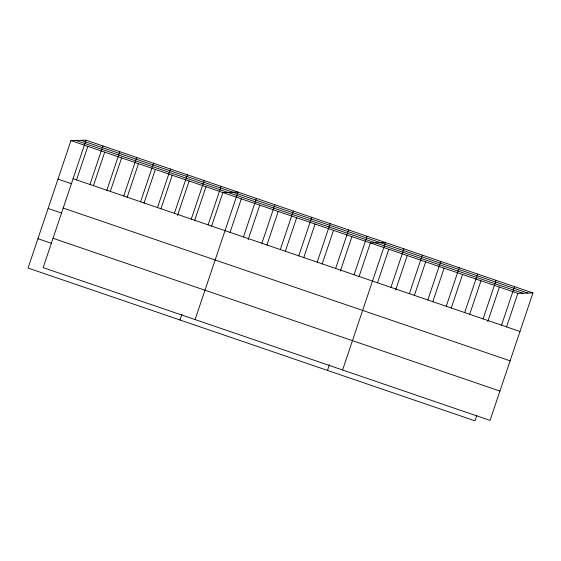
<?xml version="1.0" encoding="UTF-8"?>
<svg xmlns="http://www.w3.org/2000/svg" width="561" height="561" viewBox="0 0 561 561"><rect width="100%" height="100%" fill="white"/><g stroke="black" fill="none" stroke-linecap="round" stroke-linejoin="round"><path stroke-width="0.84" d="M86.05 140.173L43.155 267.632L490.055 420.406L532.95 292.947L86.05 140.173L70.945 140.594L28.05 268.053L474.95 420.827L476.871 415.119M76.513 179.976L87.825 146.365M89.97 184.478L102.936 145.944M93.399 185.747L104.711 152.136M106.849 190.249L119.816 151.715M110.279 191.518L121.59 157.907M123.736 196.02L136.702 157.487M127.165 197.29L138.476 163.679M140.615 201.792L153.581 163.258M144.044 203.061L155.362 169.45M157.501 207.563L170.467 169.029M160.93 208.832L172.241 175.221M174.38 213.334L187.346 174.801M177.535 215.424L189.127 180.993M191.266 219.106L204.232 180.572M194.695 220.375L206.006 186.764M208.145 224.877L221.111 186.35M179.997 319.994L181.918 314.286M211.581 226.146L222.892 192.535L237.997 192.121L195.102 319.574M230.01 232.45L241.321 198.839M243.467 236.952L256.433 198.419M248.172 239.575L259.757 205.137M261.896 243.257L274.869 204.723M266.882 245.052L278.193 211.441M280.332 249.554L293.298 211.027M285.318 251.356L296.629 217.745M298.768 255.858L311.734 217.324M303.753 257.66L315.065 224.042M317.203 262.162L330.17 223.629M322.182 263.958L333.5 230.347M335.639 268.46L348.605 229.933M340.345 271.082L351.929 236.651M354.068 274.764L367.041 236.23M327.47 370.407L329.391 364.706M359.054 276.566L370.365 242.948L385.47 242.534L342.582 369.994M377.49 282.863L388.801 249.252M390.94 287.365L403.906 248.839M395.645 289.988L407.237 255.557M409.376 293.669L422.342 255.136M414.362 295.472L425.673 261.854M427.812 299.974L440.778 261.44M432.79 301.769L444.102 268.158M446.247 306.271L459.214 267.744M451.226 308.073L462.537 274.462M464.676 312.575L477.649 274.041M469.662 314.377L480.973 280.766M483.112 318.879L496.078 280.346M487.818 321.495L499.409 287.064M501.548 325.177L514.514 286.65M506.534 326.979L517.845 293.368L532.95 292.947M81.064 140.313L527.964 293.087M75.931 140.453L522.831 293.228M70.945 140.594L517.845 293.368M73.084 178.707L519.984 331.481M57.979 179.12L71.647 183.798M63.211 208.054L510.103 360.828M48.099 208.468L61.766 213.138M53.036 238.285L499.928 391.066M37.924 238.706L51.591 243.376"/></g></svg>
